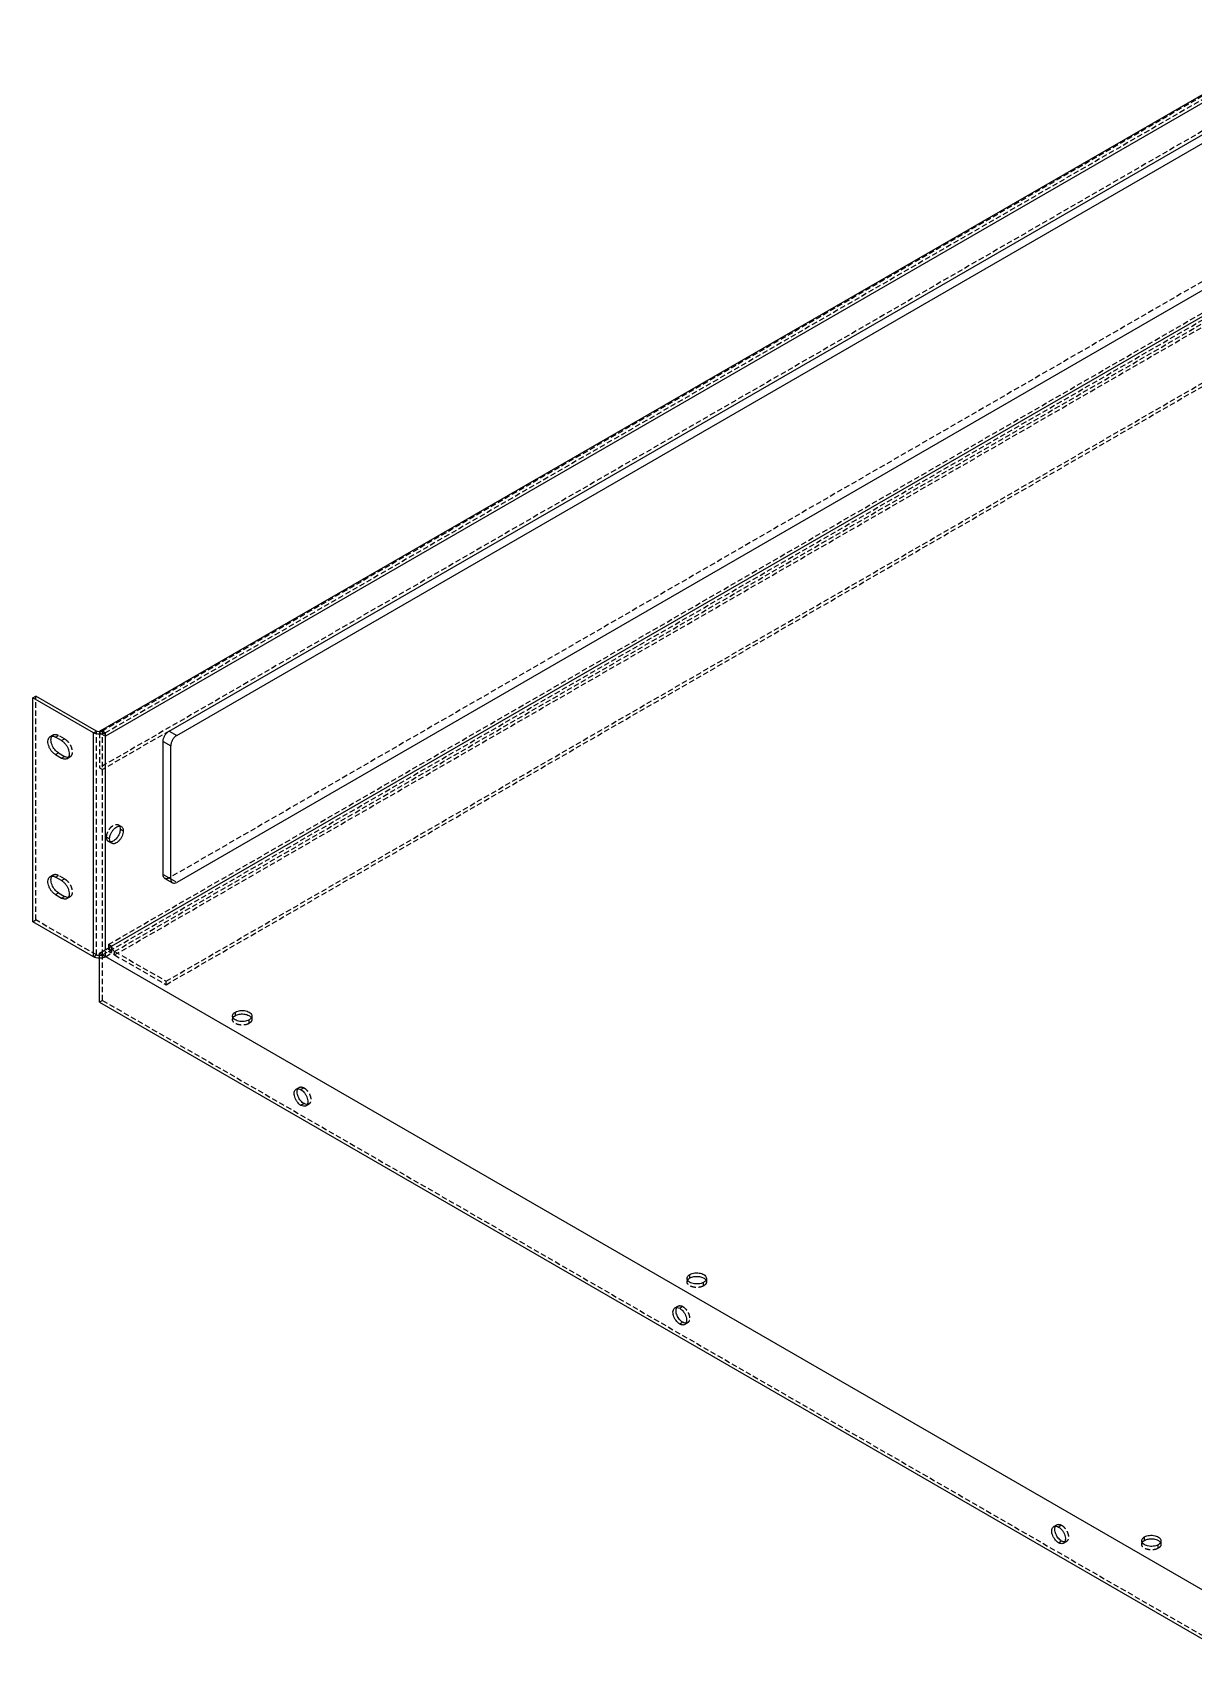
# Model space of a CAD drawing. Header units: millimetres. Extents: x 10653 to 40244, y 19163 to 29561.
# Drawn here: x 22973.7 to 23244.5, y 20248.3 to 20630.8 of the extents above; entities that cross this region are included whole.
import ezdxf

# ---------------------------------------------------------------- set-up
doc = ezdxf.new("R2010")
doc.units = ezdxf.units.MM
doc.linetypes.add('HIDDEN', pattern=[1.905, 1.27, -0.635])
doc.layers.add('02___PRT_ALL_AXES', color=7, linetype='Continuous')
doc.layers.add('DEFAULT_2', color=8, linetype='HIDDEN')

msp = doc.modelspace()

# ---------------------------------------------------------------- linework, layer by layer
at = {"color": 3, "linetype": 'Continuous'}
for p, q in [((23271.626, 20630.84), (22989.492, 20467.95)), ((23271.419, 20628.749), (22990.699, 20466.676)), ((23007.316, 20466.88), (23268.237, 20617.522)), ((23268.237, 20583.229), (23007.316, 20432.587)), ((22992.113, 20417.686), (23271.419, 20578.942)), ((22973.728, 20423.401), (22973.728, 20475.657)), ((22987.871, 20467.492), (22973.728, 20475.657)), ((22987.871, 20415.236), (22987.871, 20467.492)), ((22990.699, 20416.869), (22990.699, 20467.492)), ((23005.902, 20433.403), (23005.902, 20464.43)), ((22987.871, 20415.236), (22973.728, 20423.401))]:
    msp.add_line(p, q, dxfattribs=at)
at = {"color": 7, "linetype": 'Continuous'}
for p, q in [((23005.548, 20467.901), (23266.469, 20618.543)), ((22973.728, 20475.657), (22974.435, 20476.065)), ((22988.578, 20467.901), (22974.435, 20476.065)), ((22987.871, 20467.492), (22988.578, 20467.901)), ((22990.699, 20467.492), (22989.992, 20467.901)), ((23005.548, 20467.901), (23007.316, 20466.88)), ((23004.134, 20434.424), (23004.134, 20465.451)), ((23004.134, 20465.451), (23005.902, 20464.43)), ((23004.134, 20434.424), (23005.902, 20433.403)), ((23004.548, 20433.508), (23006.316, 20432.488)), ((22989.285, 20416.053), (22992.113, 20417.686)), ((22989.285, 20404.622), (22989.285, 20416.053)), ((23260.815, 20259.288), (22989.285, 20416.053)), ((22989.285, 20404.622), (23260.108, 20248.266))]:
    msp.add_line(p, q, dxfattribs=at)
msp.add_arc((22989.292, 20469.374), 1.642, 273.66345, 281.35059, dxfattribs=at)
for points, knots in [([(22989.397, 20467.735), (22989.322, 20467.73), (22989.042, 20467.731), (22988.756, 20467.798), (22988.578, 20467.901)], [0, 0, 0, 0, 0.2660605, 1, 1, 1, 1]), ([(22989.992, 20467.901), (22989.965, 20467.885), (22989.845, 20467.824), (22989.716, 20467.784), (22989.615, 20467.764)], [0, 0, 0, 0, 0.2339903, 1, 1, 1, 1]), ([(23004.134, 20465.451), (23004.134, 20465.683), (23004.221, 20466.172), (23004.524, 20466.859), (23004.967, 20467.465), (23005.347, 20467.785), (23005.548, 20467.901)], [0, 0, 0, 0, 0.2372262, 0.5000016, 0.7627761, 1, 1, 1, 1]), ([(23004.548, 20433.508), (23004.482, 20433.546), (23004.359, 20433.65), (23004.175, 20433.952), (23004.134, 20434.233), (23004.134, 20434.424)], [0, 0, 0, 0, 0.2184396, 0.4523086, 1, 1, 1, 1])]:
    msp.add_open_spline(points, degree=3, knots=knots, dxfattribs=at)
at = {"color": 3, "linetype": 'Continuous'}
for points, knots in [([(22989.492, 20467.95), (22989.473, 20467.939), (22989.399, 20467.886), (22989.348, 20467.804), (22989.324, 20467.739)], [0, 0, 0, 0, 0.2382408, 1, 1, 1, 1]), ([(22989.891, 20467.95), (22989.823, 20467.978), (22989.687, 20468.014), (22989.547, 20467.982), (22989.492, 20467.95)], [0, 0, 0, 0, 0.5383568, 1, 1, 1, 1]), ([(22990.699, 20467.492), (22990.498, 20467.377), (22990.031, 20467.207), (22989.285, 20467.126), (22988.538, 20467.207), (22988.071, 20467.377), (22987.871, 20467.492)], [0, 0, 0, 0, 0.2372244, 0.4999995, 0.7627748, 1, 1, 1, 1]), ([(23007.316, 20466.88), (23007.115, 20466.764), (23006.735, 20466.444), (23006.292, 20465.838), (23005.989, 20465.151), (23005.902, 20464.662), (23005.902, 20464.43)], [0, 0, 0, 0, 0.2372239, 0.4999984, 0.7627738, 1, 1, 1, 1]), ([(23005.902, 20433.403), (23005.902, 20433.212), (23005.942, 20432.931), (23006.126, 20432.63), (23006.25, 20432.526), (23006.316, 20432.488)], [0, 0, 0, 0, 0.5476914, 0.7815604, 1, 1, 1, 1]), ([(23006.316, 20432.488), (23006.382, 20432.45), (23006.534, 20432.395), (23006.887, 20432.386), (23007.151, 20432.491), (23007.316, 20432.587)], [0, 0, 0, 0, 0.218441, 0.4523106, 1, 1, 1, 1]), ([(22989.285, 20414.898), (22989.028, 20414.898), (22988.538, 20414.951), (22988.071, 20415.12), (22987.871, 20415.236)], [0, 0, 0, 0, 0.5255501, 1, 1, 1, 1])]:
    msp.add_open_spline(points, degree=3, knots=knots, dxfattribs=at)
for points in [[(22989.984, 20467.905), (22989.954, 20467.922), (22989.923, 20467.937), (22989.891, 20467.95)], [(22990.092, 20467.834), (22990.058, 20467.86), (22990.021, 20467.884), (22989.984, 20467.905)]]:
    msp.add_open_spline(points, degree=3, dxfattribs=at)
at = {"layer": '02___PRT_ALL_AXES', "color": 8, "linetype": 'HIDDEN'}
for p, q in [((23272.126, 20629.974), (22989.992, 20467.084)), ((22977.782, 20466.595), (22978.489, 20467.004)), ((22979.032, 20466.472), (22979.739, 20466.88)), ((22981.153, 20466.063), (22979.739, 20466.88)), ((22980.446, 20465.655), (22981.153, 20466.063)), ((22981.696, 20461.449), (22982.403, 20461.857)), ((22994.37, 20445.599), (22993.662, 20446.007)), ((22991.654, 20442.732), (22990.946, 20443.14)), ((22992.12, 20441.702), (22991.412, 20442.11)), ((22977.782, 20433.935), (22978.489, 20434.344)), ((22979.032, 20433.812), (22979.739, 20434.22)), ((22981.153, 20433.403), (22979.739, 20434.22)), ((22980.446, 20432.995), (22981.153, 20433.403)), ((22981.696, 20428.789), (22982.403, 20429.197)), ((23020.34, 20401.397), (23020.34, 20400.58)), ((23024.181, 20399.662), (23024.181, 20400.478)), ((23024.84, 20401.397), (23024.84, 20400.58)), ((23035.183, 20384.321), (23035.89, 20384.73)), ((23037.015, 20384.618), (23036.308, 20384.21)), ((23037.433, 20380.424), (23038.14, 20380.832)), ((23126.406, 20340.161), (23126.406, 20339.344)), ((23130.247, 20338.426), (23130.247, 20339.242)), ((23130.906, 20340.161), (23130.906, 20339.344)), ((23123.571, 20333.291), (23124.278, 20333.699)), ((23125.403, 20333.588), (23124.696, 20333.18)), ((23125.821, 20329.394), (23126.528, 20329.802)), ((23211.96, 20282.261), (23212.667, 20282.669)), ((23213.792, 20282.558), (23213.085, 20282.15)), ((23214.21, 20278.364), (23214.917, 20278.772)), ((23232.472, 20278.925), (23232.472, 20278.108)), ((23236.313, 20277.19), (23236.313, 20278.006)), ((23236.972, 20278.925), (23236.972, 20278.108))]:
    msp.add_line(p, q, dxfattribs=at)
at = {"layer": '02___PRT_ALL_AXES', "color": 3, "linetype": 'Continuous'}
for p, q in [((22980.446, 20465.655), (22979.032, 20466.472)), ((22979.032, 20462.389), (22980.446, 20461.573)), ((22980.446, 20432.995), (22979.032, 20433.812)), ((22979.032, 20429.729), (22980.446, 20428.913))]:
    msp.add_line(p, q, dxfattribs=at)
at = {"layer": '02___PRT_ALL_AXES', "color": 7, "linetype": 'Continuous'}
for p, q in [((22979.032, 20462.389), (22979.739, 20462.797)), ((22979.739, 20462.797), (22981.153, 20461.981)), ((22980.446, 20461.573), (22981.153, 20461.981)), ((22994.836, 20444.569), (22994.128, 20444.977)), ((22979.032, 20429.729), (22979.739, 20430.137)), ((22979.739, 20430.137), (22981.153, 20429.321)), ((22980.446, 20428.913), (22981.153, 20429.321)), ((23020.999, 20401.499), (23020.999, 20402.316)), ((23037.015, 20380.944), (23036.308, 20380.536)), ((23127.065, 20340.263), (23127.065, 20341.079)), ((23125.403, 20329.914), (23124.696, 20329.506)), ((23213.792, 20278.884), (23213.085, 20278.475)), ((23233.132, 20279.027), (23233.132, 20279.843))]:
    msp.add_line(p, q, dxfattribs=at)
at = {"layer": '02___PRT_ALL_AXES', "color": 3, "linetype": 'Continuous'}
for points, knots in [([(22979.032, 20462.389), (22978.847, 20462.496), (22978.487, 20462.772), (22978.028, 20463.295), (22977.649, 20463.911), (22977.383, 20464.569), (22977.251, 20465.216), (22977.265, 20465.804), (22977.43, 20466.292), (22977.657, 20466.523), (22977.781, 20466.595)], [0, 0, 0, 0, 0.1288238, 0.2705586, 0.417871, 0.5623729, 0.6961907, 0.8135861, 0.9130637, 1, 1, 1, 1]), ([(22977.781, 20466.595), (22977.864, 20466.643), (22978.053, 20466.712), (22978.368, 20466.72), (22978.704, 20466.639), (22978.922, 20466.535), (22979.032, 20466.472)], [0, 0, 0, 0, 0.2177759, 0.4509439, 0.7102078, 1, 1, 1, 1]), ([(22980.446, 20465.655), (22980.631, 20465.548), (22980.99, 20465.272), (22981.45, 20464.749), (22981.828, 20464.133), (22982.094, 20463.476), (22982.226, 20462.828), (22982.212, 20462.24), (22982.048, 20461.753), (22981.821, 20461.521), (22981.696, 20461.449)], [0, 0, 0, 0, 0.1288238, 0.2705586, 0.417871, 0.5623729, 0.6961907, 0.8135861, 0.9130637, 1, 1, 1, 1]), ([(22981.696, 20461.449), (22981.614, 20461.401), (22981.424, 20461.332), (22981.109, 20461.325), (22980.774, 20461.405), (22980.556, 20461.509), (22980.446, 20461.573)], [0, 0, 0, 0, 0.2177759, 0.4509439, 0.7102078, 1, 1, 1, 1]), ([(22991.654, 20442.732), (22991.654, 20443.134), (22991.819, 20443.757), (22992.217, 20444.494), (22992.611, 20444.998), (22993.056, 20445.392), (22993.52, 20445.645), (22993.975, 20445.737), (22994.257, 20445.664), (22994.369, 20445.599)], [0, 0, 0, 0, 0.269567, 0.4170803, 0.5617789, 0.6957786, 0.8133334, 0.9129459, 1, 1, 1, 1]), ([(22994.369, 20445.599), (22994.444, 20445.556), (22994.583, 20445.44), (22994.79, 20445.101), (22994.836, 20444.784), (22994.836, 20444.569)], [0, 0, 0, 0, 0.218438, 0.4523161, 1, 1, 1, 1]), ([(22992.12, 20441.702), (22992.045, 20441.745), (22991.906, 20441.861), (22991.699, 20442.201), (22991.654, 20442.517), (22991.654, 20442.732)], [0, 0, 0, 0, 0.218438, 0.4523161, 1, 1, 1, 1]), ([(22994.836, 20444.569), (22994.836, 20444.167), (22994.67, 20443.544), (22994.272, 20442.807), (22993.878, 20442.303), (22993.433, 20441.909), (22992.969, 20441.656), (22992.515, 20441.565), (22992.232, 20441.637), (22992.12, 20441.702)], [0, 0, 0, 0, 0.269567, 0.4170803, 0.5617789, 0.6957786, 0.8133334, 0.9129459, 1, 1, 1, 1]), ([(22979.032, 20429.729), (22978.847, 20429.836), (22978.487, 20430.112), (22978.028, 20430.635), (22977.649, 20431.251), (22977.383, 20431.909), (22977.251, 20432.556), (22977.265, 20433.144), (22977.43, 20433.632), (22977.657, 20433.863), (22977.781, 20433.935)], [0, 0, 0, 0, 0.1288238, 0.2705586, 0.417871, 0.5623729, 0.6961907, 0.8135861, 0.9130637, 1, 1, 1, 1]), ([(22977.781, 20433.935), (22977.864, 20433.983), (22978.053, 20434.052), (22978.368, 20434.06), (22978.704, 20433.979), (22978.922, 20433.875), (22979.032, 20433.812)], [0, 0, 0, 0, 0.2177759, 0.4509439, 0.7102078, 1, 1, 1, 1]), ([(22980.446, 20432.995), (22980.631, 20432.888), (22980.99, 20432.612), (22981.45, 20432.089), (22981.828, 20431.473), (22982.094, 20430.816), (22982.226, 20430.168), (22982.212, 20429.58), (22982.048, 20429.092), (22981.821, 20428.861), (22981.696, 20428.789)], [0, 0, 0, 0, 0.1288238, 0.2705586, 0.417871, 0.5623729, 0.6961907, 0.8135861, 0.9130637, 1, 1, 1, 1]), ([(22981.696, 20428.789), (22981.614, 20428.741), (22981.424, 20428.672), (22981.109, 20428.664), (22980.774, 20428.745), (22980.556, 20428.849), (22980.446, 20428.913)], [0, 0, 0, 0, 0.2177759, 0.4509439, 0.7102078, 1, 1, 1, 1]), ([(23020.455, 20400.991), (23020.463, 20401.006), (23020.501, 20401.068), (23020.546, 20401.126), (23020.582, 20401.167)], [0, 0, 0, 0, 0.2427585, 1, 1, 1, 1]), ([(23020.582, 20401.167), (23020.609, 20401.198), (23020.733, 20401.326), (23020.88, 20401.431), (23020.999, 20401.499)], [0, 0, 0, 0, 0.2338337, 1, 1, 1, 1]), ([(23020.999, 20401.499), (23021.273, 20401.658), (23021.922, 20401.868), (23022.932, 20401.909), (23023.876, 20401.701), (23024.416, 20401.373), (23024.597, 20401.167)], [0, 0, 0, 0, 0.2488514, 0.5234159, 0.7846297, 1, 1, 1, 1]), ([(23024.597, 20401.167), (23024.61, 20401.153), (23024.656, 20401.097), (23024.698, 20401.037), (23024.725, 20400.991)], [0, 0, 0, 0, 0.2578325, 1, 1, 1, 1]), ([(23037.015, 20380.944), (23036.718, 20381.115), (23036.178, 20381.617), (23035.712, 20382.401), (23035.485, 20383.095), (23035.391, 20383.711), (23035.452, 20384.179), (23035.588, 20384.418)], [0, 0, 0, 0, 0.2550378, 0.5351523, 0.6705216, 0.7953358, 1, 1, 1, 1]), ([(23037.737, 20380.727), (23037.679, 20380.727), (23037.426, 20380.746), (23037.184, 20380.846), (23037.015, 20380.944)], [0, 0, 0, 0, 0.2265789, 1, 1, 1, 1]), ([(23126.521, 20339.754), (23126.53, 20339.77), (23126.568, 20339.832), (23126.612, 20339.889), (23126.648, 20339.931)], [0, 0, 0, 0, 0.2427585, 1, 1, 1, 1]), ([(23126.648, 20339.931), (23126.676, 20339.962), (23126.8, 20340.09), (23126.947, 20340.195), (23127.065, 20340.263)], [0, 0, 0, 0, 0.2338337, 1, 1, 1, 1]), ([(23127.065, 20340.263), (23127.34, 20340.422), (23127.989, 20340.632), (23128.998, 20340.672), (23129.943, 20340.465), (23130.483, 20340.137), (23130.664, 20339.931)], [0, 0, 0, 0, 0.2488514, 0.5234159, 0.7846297, 1, 1, 1, 1]), ([(23130.664, 20339.931), (23130.676, 20339.917), (23130.723, 20339.861), (23130.764, 20339.801), (23130.791, 20339.754)], [0, 0, 0, 0, 0.2578325, 1, 1, 1, 1]), ([(23125.403, 20329.914), (23125.107, 20330.085), (23124.567, 20330.587), (23124.101, 20331.371), (23123.873, 20332.065), (23123.78, 20332.681), (23123.841, 20333.149), (23123.977, 20333.388)], [0, 0, 0, 0, 0.2550378, 0.5351523, 0.6705216, 0.7953358, 1, 1, 1, 1]), ([(23126.125, 20329.697), (23126.068, 20329.696), (23125.815, 20329.716), (23125.573, 20329.816), (23125.403, 20329.914)], [0, 0, 0, 0, 0.2265789, 1, 1, 1, 1]), ([(23213.792, 20278.884), (23213.495, 20279.055), (23212.956, 20279.557), (23212.489, 20280.341), (23212.262, 20281.035), (23212.169, 20281.651), (23212.23, 20282.119), (23212.366, 20282.358)], [0, 0, 0, 0, 0.2550378, 0.5351523, 0.6705216, 0.7953358, 1, 1, 1, 1]), ([(23214.514, 20278.667), (23214.457, 20278.666), (23214.203, 20278.686), (23213.962, 20278.786), (23213.792, 20278.884)], [0, 0, 0, 0, 0.2265789, 1, 1, 1, 1]), ([(23232.588, 20278.518), (23232.596, 20278.534), (23232.634, 20278.595), (23232.679, 20278.653), (23232.715, 20278.695)], [0, 0, 0, 0, 0.2427585, 1, 1, 1, 1]), ([(23232.715, 20278.695), (23232.742, 20278.726), (23232.866, 20278.854), (23233.013, 20278.959), (23233.132, 20279.027)], [0, 0, 0, 0, 0.2338337, 1, 1, 1, 1]), ([(23233.132, 20279.027), (23233.406, 20279.185), (23234.055, 20279.396), (23235.065, 20279.436), (23236.009, 20279.229), (23236.549, 20278.901), (23236.73, 20278.695)], [0, 0, 0, 0, 0.2488514, 0.5234159, 0.7846297, 1, 1, 1, 1]), ([(23236.73, 20278.695), (23236.743, 20278.681), (23236.789, 20278.625), (23236.831, 20278.565), (23236.857, 20278.518)], [0, 0, 0, 0, 0.2578325, 1, 1, 1, 1])]:
    msp.add_open_spline(points, degree=3, knots=knots, dxfattribs=at)
at = {"layer": '02___PRT_ALL_AXES', "color": 7, "linetype": 'Continuous'}
for points, knots in [([(22979.739, 20462.797), (22979.403, 20462.991), (22978.795, 20463.561), (22978.274, 20464.45), (22978.027, 20465.234), (22977.934, 20465.923), (22978.018, 20466.446), (22978.182, 20466.704)], [0, 0, 0, 0, 0.2566555, 0.5381705, 0.6735961, 0.7978512, 1, 1, 1, 1]), ([(22982.003, 20461.742), (22981.936, 20461.738), (22981.638, 20461.75), (22981.352, 20461.866), (22981.153, 20461.981)], [0, 0, 0, 0, 0.2253355, 1, 1, 1, 1]), ([(22994.128, 20444.977), (22994.128, 20444.633), (22993.962, 20443.913), (22993.515, 20443.115), (22993.025, 20442.571), (22992.536, 20442.183), (22992.098, 20442.004), (22991.823, 20442.005)], [0, 0, 0, 0, 0.2553426, 0.5357237, 0.671105, 0.795815, 1, 1, 1, 1]), ([(22993.961, 20445.701), (22993.989, 20445.652), (22994.095, 20445.426), (22994.128, 20445.17), (22994.128, 20444.977)], [0, 0, 0, 0, 0.2268786, 1, 1, 1, 1]), ([(22979.739, 20430.137), (22979.403, 20430.331), (22978.795, 20430.901), (22978.274, 20431.79), (22978.027, 20432.574), (22977.934, 20433.263), (22978.018, 20433.786), (22978.182, 20434.044)], [0, 0, 0, 0, 0.2566555, 0.5381705, 0.6735961, 0.7978512, 1, 1, 1, 1]), ([(22982.003, 20429.082), (22981.936, 20429.078), (22981.638, 20429.09), (22981.352, 20429.206), (22981.153, 20429.321)], [0, 0, 0, 0, 0.2253355, 1, 1, 1, 1]), ([(23020.999, 20402.316), (23021.347, 20402.516), (23021.969, 20402.685), (23022.806, 20402.708), (23023.439, 20402.619), (23024.003, 20402.431), (23024.455, 20402.156), (23024.761, 20401.808), (23024.84, 20401.527), (23024.84, 20401.397)], [0, 0, 0, 0, 0.2695732, 0.4170898, 0.5617908, 0.6957888, 0.8133419, 0.9129478, 1, 1, 1, 1]), ([(23020.34, 20401.397), (23020.34, 20401.483), (23020.371, 20401.661), (23020.561, 20402.01), (23020.813, 20402.208), (23020.999, 20402.316)], [0, 0, 0, 0, 0.2184351, 0.4523244, 1, 1, 1, 1]), ([(23024.181, 20400.478), (23023.833, 20400.277), (23023.211, 20400.109), (23022.373, 20400.086), (23021.74, 20400.175), (23021.176, 20400.363), (23020.724, 20400.638), (23020.418, 20400.986), (23020.34, 20401.267), (23020.34, 20401.397)], [0, 0, 0, 0, 0.2695732, 0.4170898, 0.5617908, 0.6957888, 0.8133419, 0.9129478, 1, 1, 1, 1]), ([(23024.84, 20401.397), (23024.84, 20401.311), (23024.808, 20401.133), (23024.618, 20400.784), (23024.367, 20400.586), (23024.181, 20400.478)], [0, 0, 0, 0, 0.2184351, 0.4523244, 1, 1, 1, 1]), ([(23036.308, 20380.536), (23035.959, 20380.737), (23035.503, 20381.191), (23035.063, 20381.905), (23034.824, 20382.498), (23034.705, 20383.08), (23034.718, 20383.609), (23034.866, 20384.048), (23035.07, 20384.257), (23035.183, 20384.321)], [0, 0, 0, 0, 0.2695766, 0.4170945, 0.5617952, 0.6957932, 0.8133426, 0.9129475, 1, 1, 1, 1]), ([(23035.183, 20384.321), (23035.257, 20384.364), (23035.427, 20384.426), (23035.825, 20384.436), (23036.121, 20384.317), (23036.308, 20384.21)], [0, 0, 0, 0, 0.2184359, 0.452332, 1, 1, 1, 1]), ([(23036.308, 20384.21), (23036.656, 20384.009), (23037.112, 20383.554), (23037.552, 20382.841), (23037.791, 20382.248), (23037.91, 20381.665), (23037.897, 20381.136), (23037.749, 20380.697), (23037.545, 20380.489), (23037.432, 20380.424)], [0, 0, 0, 0, 0.2695766, 0.4170945, 0.5617952, 0.6957932, 0.8133426, 0.9129475, 1, 1, 1, 1]), ([(23037.432, 20380.424), (23037.358, 20380.381), (23037.188, 20380.319), (23036.79, 20380.31), (23036.494, 20380.428), (23036.308, 20380.536)], [0, 0, 0, 0, 0.2184359, 0.452332, 1, 1, 1, 1]), ([(23127.065, 20341.079), (23127.413, 20341.28), (23128.035, 20341.449), (23128.873, 20341.472), (23129.506, 20341.383), (23130.07, 20341.195), (23130.522, 20340.92), (23130.828, 20340.571), (23130.906, 20340.291), (23130.906, 20340.161)], [0, 0, 0, 0, 0.2695732, 0.4170898, 0.5617908, 0.6957888, 0.8133419, 0.9129478, 1, 1, 1, 1]), ([(23126.406, 20340.161), (23126.406, 20340.247), (23126.438, 20340.425), (23126.628, 20340.774), (23126.879, 20340.972), (23127.065, 20341.079)], [0, 0, 0, 0, 0.2184351, 0.4523244, 1, 1, 1, 1]), ([(23130.247, 20339.242), (23129.899, 20339.041), (23129.277, 20338.873), (23128.439, 20338.85), (23127.806, 20338.938), (23127.242, 20339.127), (23126.79, 20339.402), (23126.484, 20339.75), (23126.406, 20340.031), (23126.406, 20340.161)], [0, 0, 0, 0, 0.2695732, 0.4170898, 0.5617908, 0.6957888, 0.8133419, 0.9129478, 1, 1, 1, 1]), ([(23130.906, 20340.161), (23130.906, 20340.075), (23130.874, 20339.896), (23130.684, 20339.548), (23130.433, 20339.35), (23130.247, 20339.242)], [0, 0, 0, 0, 0.2184351, 0.4523244, 1, 1, 1, 1]), ([(23124.696, 20329.506), (23124.348, 20329.706), (23123.891, 20330.161), (23123.452, 20330.875), (23123.213, 20331.467), (23123.094, 20332.05), (23123.106, 20332.579), (23123.255, 20333.018), (23123.459, 20333.226), (23123.571, 20333.291)], [0, 0, 0, 0, 0.2695766, 0.4170945, 0.5617952, 0.6957932, 0.8133426, 0.9129475, 1, 1, 1, 1]), ([(23123.571, 20333.291), (23123.646, 20333.334), (23123.816, 20333.396), (23124.213, 20333.406), (23124.51, 20333.287), (23124.696, 20333.18)], [0, 0, 0, 0, 0.2184359, 0.452332, 1, 1, 1, 1]), ([(23124.696, 20333.18), (23125.044, 20332.979), (23125.501, 20332.524), (23125.94, 20331.811), (23126.18, 20331.218), (23126.299, 20330.635), (23126.286, 20330.106), (23126.138, 20329.667), (23125.934, 20329.459), (23125.821, 20329.394)], [0, 0, 0, 0, 0.2695766, 0.4170945, 0.5617952, 0.6957932, 0.8133426, 0.9129475, 1, 1, 1, 1]), ([(23125.821, 20329.394), (23125.747, 20329.351), (23125.576, 20329.289), (23125.179, 20329.279), (23124.882, 20329.398), (23124.696, 20329.506)], [0, 0, 0, 0, 0.2184359, 0.452332, 1, 1, 1, 1]), ([(23213.085, 20278.475), (23212.737, 20278.676), (23212.28, 20279.131), (23211.841, 20279.845), (23211.601, 20280.437), (23211.483, 20281.02), (23211.495, 20281.549), (23211.644, 20281.988), (23211.848, 20282.196), (23211.96, 20282.261)], [0, 0, 0, 0, 0.2695766, 0.4170945, 0.5617952, 0.6957932, 0.8133426, 0.9129475, 1, 1, 1, 1]), ([(23211.96, 20282.261), (23212.034, 20282.304), (23212.205, 20282.366), (23212.602, 20282.376), (23212.899, 20282.257), (23213.085, 20282.15)], [0, 0, 0, 0, 0.2184359, 0.452332, 1, 1, 1, 1]), ([(23213.085, 20282.15), (23213.433, 20281.949), (23213.89, 20281.494), (23214.329, 20280.78), (23214.569, 20280.188), (23214.687, 20279.605), (23214.675, 20279.076), (23214.526, 20278.637), (23214.322, 20278.429), (23214.21, 20278.364)], [0, 0, 0, 0, 0.2695766, 0.4170945, 0.5617952, 0.6957932, 0.8133426, 0.9129475, 1, 1, 1, 1]), ([(23214.21, 20278.364), (23214.136, 20278.321), (23213.965, 20278.259), (23213.568, 20278.249), (23213.271, 20278.368), (23213.085, 20278.475)], [0, 0, 0, 0, 0.2184359, 0.452332, 1, 1, 1, 1]), ([(23232.472, 20278.925), (23232.472, 20279.01), (23232.504, 20279.189), (23232.694, 20279.538), (23232.945, 20279.736), (23233.132, 20279.843)], [0, 0, 0, 0, 0.2184351, 0.4523244, 1, 1, 1, 1]), ([(23236.313, 20278.006), (23235.965, 20277.805), (23235.343, 20277.637), (23234.506, 20277.613), (23233.873, 20277.702), (23233.309, 20277.891), (23232.857, 20278.166), (23232.551, 20278.514), (23232.472, 20278.795), (23232.472, 20278.925)], [0, 0, 0, 0, 0.2695732, 0.4170898, 0.5617908, 0.6957888, 0.8133419, 0.9129478, 1, 1, 1, 1]), ([(23233.132, 20279.843), (23233.48, 20280.044), (23234.102, 20280.213), (23234.939, 20280.236), (23235.572, 20280.147), (23236.136, 20279.959), (23236.588, 20279.683), (23236.894, 20279.335), (23236.972, 20279.055), (23236.972, 20278.925)], [0, 0, 0, 0, 0.2695732, 0.4170898, 0.5617908, 0.6957888, 0.8133419, 0.9129478, 1, 1, 1, 1]), ([(23236.972, 20278.925), (23236.972, 20278.839), (23236.941, 20278.66), (23236.751, 20278.311), (23236.5, 20278.114), (23236.313, 20278.006)], [0, 0, 0, 0, 0.2184351, 0.4523244, 1, 1, 1, 1])]:
    msp.add_open_spline(points, degree=3, knots=knots, dxfattribs=at)
at = {"layer": '02___PRT_ALL_AXES', "color": 8, "linetype": 'HIDDEN'}
for points, knots in [([(22978.182, 20466.704), (22978.202, 20466.736), (22978.285, 20466.853), (22978.396, 20466.95), (22978.489, 20467.004)], [0, 0, 0, 0, 0.2595148, 1, 1, 1, 1]), ([(22978.489, 20467.004), (22978.571, 20467.051), (22978.761, 20467.12), (22979.075, 20467.128), (22979.411, 20467.047), (22979.629, 20466.943), (22979.739, 20466.88)], [0, 0, 0, 0, 0.2177759, 0.4509439, 0.7102078, 1, 1, 1, 1]), ([(22981.153, 20466.063), (22981.338, 20465.957), (22981.697, 20465.68), (22982.157, 20465.157), (22982.535, 20464.542), (22982.801, 20463.884), (22982.933, 20463.236), (22982.919, 20462.649), (22982.755, 20462.161), (22982.528, 20461.929), (22982.403, 20461.857)], [0, 0, 0, 0, 0.1288238, 0.2705586, 0.417871, 0.5623729, 0.6961907, 0.8135861, 0.9130637, 1, 1, 1, 1]), ([(22982.403, 20461.857), (22982.374, 20461.84), (22982.249, 20461.778), (22982.108, 20461.748), (22982.003, 20461.742)], [0, 0, 0, 0, 0.2449246, 1, 1, 1, 1]), ([(22990.946, 20443.14), (22990.946, 20443.542), (22991.112, 20444.165), (22991.51, 20444.902), (22991.904, 20445.406), (22992.349, 20445.8), (22992.813, 20446.054), (22993.267, 20446.145), (22993.55, 20446.072), (22993.662, 20446.007)], [0, 0, 0, 0, 0.269567, 0.4170803, 0.5617789, 0.6957786, 0.8133334, 0.9129459, 1, 1, 1, 1]), ([(22993.662, 20446.007), (22993.692, 20445.99), (22993.812, 20445.91), (22993.906, 20445.795), (22993.961, 20445.701)], [0, 0, 0, 0, 0.2435513, 1, 1, 1, 1]), ([(22991.413, 20442.11), (22991.338, 20442.153), (22991.199, 20442.27), (22990.992, 20442.609), (22990.946, 20442.925), (22990.946, 20443.14)], [0, 0, 0, 0, 0.218438, 0.4523161, 1, 1, 1, 1]), ([(22991.823, 20442.005), (22991.786, 20442.005), (22991.644, 20442.013), (22991.504, 20442.058), (22991.413, 20442.11)], [0, 0, 0, 0, 0.2612343, 1, 1, 1, 1]), ([(22978.182, 20434.044), (22978.202, 20434.075), (22978.285, 20434.193), (22978.396, 20434.29), (22978.489, 20434.344)], [0, 0, 0, 0, 0.2595148, 1, 1, 1, 1]), ([(22978.489, 20434.344), (22978.571, 20434.391), (22978.761, 20434.46), (22979.075, 20434.468), (22979.411, 20434.387), (22979.629, 20434.283), (22979.739, 20434.22)], [0, 0, 0, 0, 0.2177759, 0.4509439, 0.7102078, 1, 1, 1, 1]), ([(22981.153, 20433.403), (22981.338, 20433.296), (22981.697, 20433.02), (22982.157, 20432.497), (22982.535, 20431.882), (22982.801, 20431.224), (22982.933, 20430.576), (22982.919, 20429.989), (22982.755, 20429.501), (22982.528, 20429.269), (22982.403, 20429.197)], [0, 0, 0, 0, 0.1288238, 0.2705586, 0.417871, 0.5623729, 0.6961907, 0.8135861, 0.9130637, 1, 1, 1, 1]), ([(22982.403, 20429.197), (22982.374, 20429.18), (22982.249, 20429.118), (22982.108, 20429.087), (22982.003, 20429.082)], [0, 0, 0, 0, 0.2449246, 1, 1, 1, 1]), ([(23020.34, 20400.58), (23020.34, 20400.615), (23020.349, 20400.758), (23020.401, 20400.897), (23020.455, 20400.991)], [0, 0, 0, 0, 0.243583, 1, 1, 1, 1]), ([(23024.181, 20399.662), (23023.833, 20399.461), (23023.211, 20399.293), (23022.373, 20399.269), (23021.74, 20399.358), (23021.176, 20399.546), (23020.724, 20399.822), (23020.418, 20400.17), (23020.34, 20400.451), (23020.34, 20400.58)], [0, 0, 0, 0, 0.2695732, 0.4170898, 0.5617908, 0.6957888, 0.8133419, 0.9129478, 1, 1, 1, 1]), ([(23024.84, 20400.58), (23024.84, 20400.495), (23024.808, 20400.316), (23024.618, 20399.967), (23024.367, 20399.769), (23024.181, 20399.662)], [0, 0, 0, 0, 0.2184351, 0.4523244, 1, 1, 1, 1]), ([(23024.725, 20400.991), (23024.743, 20400.958), (23024.808, 20400.831), (23024.84, 20400.686), (23024.84, 20400.58)], [0, 0, 0, 0, 0.2613174, 1, 1, 1, 1]), ([(23035.588, 20384.418), (23035.607, 20384.452), (23035.686, 20384.574), (23035.797, 20384.676), (23035.89, 20384.73)], [0, 0, 0, 0, 0.2616472, 1, 1, 1, 1]), ([(23035.89, 20384.73), (23035.964, 20384.772), (23036.135, 20384.834), (23036.532, 20384.844), (23036.829, 20384.726), (23037.015, 20384.618)], [0, 0, 0, 0, 0.2184359, 0.452332, 1, 1, 1, 1]), ([(23037.015, 20384.618), (23037.363, 20384.417), (23037.82, 20383.963), (23038.259, 20383.249), (23038.498, 20382.656), (23038.617, 20382.074), (23038.604, 20381.545), (23038.456, 20381.105), (23038.252, 20380.897), (23038.14, 20380.832)], [0, 0, 0, 0, 0.2695766, 0.4170945, 0.5617952, 0.6957932, 0.8133426, 0.9129475, 1, 1, 1, 1]), ([(23038.14, 20380.832), (23038.11, 20380.815), (23037.984, 20380.754), (23037.842, 20380.728), (23037.737, 20380.727)], [0, 0, 0, 0, 0.2438313, 1, 1, 1, 1]), ([(23126.406, 20339.344), (23126.406, 20339.379), (23126.416, 20339.522), (23126.467, 20339.661), (23126.521, 20339.754)], [0, 0, 0, 0, 0.243583, 1, 1, 1, 1]), ([(23130.247, 20338.426), (23129.899, 20338.225), (23129.277, 20338.056), (23128.439, 20338.033), (23127.806, 20338.122), (23127.242, 20338.31), (23126.79, 20338.586), (23126.484, 20338.934), (23126.406, 20339.215), (23126.406, 20339.344)], [0, 0, 0, 0, 0.2695732, 0.4170898, 0.5617908, 0.6957888, 0.8133419, 0.9129478, 1, 1, 1, 1]), ([(23130.906, 20339.344), (23130.906, 20339.259), (23130.874, 20339.08), (23130.684, 20338.731), (23130.433, 20338.533), (23130.247, 20338.426)], [0, 0, 0, 0, 0.2184351, 0.4523244, 1, 1, 1, 1]), ([(23130.791, 20339.754), (23130.81, 20339.722), (23130.874, 20339.595), (23130.906, 20339.45), (23130.906, 20339.344)], [0, 0, 0, 0, 0.2613174, 1, 1, 1, 1]), ([(23123.977, 20333.388), (23123.996, 20333.421), (23124.075, 20333.544), (23124.186, 20333.646), (23124.278, 20333.7)], [0, 0, 0, 0, 0.2616472, 1, 1, 1, 1]), ([(23124.278, 20333.7), (23124.353, 20333.742), (23124.523, 20333.804), (23124.92, 20333.814), (23125.217, 20333.695), (23125.403, 20333.588)], [0, 0, 0, 0, 0.2184359, 0.452332, 1, 1, 1, 1]), ([(23125.403, 20333.588), (23125.751, 20333.387), (23126.208, 20332.933), (23126.647, 20332.219), (23126.887, 20331.626), (23127.006, 20331.043), (23126.993, 20330.515), (23126.845, 20330.075), (23126.641, 20329.867), (23126.528, 20329.802)], [0, 0, 0, 0, 0.2695766, 0.4170945, 0.5617952, 0.6957932, 0.8133426, 0.9129475, 1, 1, 1, 1]), ([(23126.528, 20329.802), (23126.499, 20329.785), (23126.373, 20329.724), (23126.231, 20329.698), (23126.125, 20329.697)], [0, 0, 0, 0, 0.2438313, 1, 1, 1, 1]), ([(23212.366, 20282.358), (23212.385, 20282.391), (23212.463, 20282.514), (23212.574, 20282.616), (23212.667, 20282.669)], [0, 0, 0, 0, 0.2616472, 1, 1, 1, 1]), ([(23212.667, 20282.669), (23212.741, 20282.712), (23212.912, 20282.774), (23213.309, 20282.784), (23213.606, 20282.665), (23213.792, 20282.558)], [0, 0, 0, 0, 0.2184359, 0.452332, 1, 1, 1, 1]), ([(23213.792, 20282.558), (23214.14, 20282.357), (23214.597, 20281.903), (23215.036, 20281.189), (23215.276, 20280.596), (23215.394, 20280.013), (23215.382, 20279.484), (23215.233, 20279.045), (23215.029, 20278.837), (23214.917, 20278.772)], [0, 0, 0, 0, 0.2695766, 0.4170945, 0.5617952, 0.6957932, 0.8133426, 0.9129475, 1, 1, 1, 1]), ([(23214.917, 20278.772), (23214.887, 20278.755), (23214.762, 20278.693), (23214.62, 20278.668), (23214.514, 20278.667)], [0, 0, 0, 0, 0.2438313, 1, 1, 1, 1]), ([(23232.472, 20278.108), (23232.472, 20278.143), (23232.482, 20278.286), (23232.534, 20278.425), (23232.588, 20278.518)], [0, 0, 0, 0, 0.243583, 1, 1, 1, 1]), ([(23236.313, 20277.19), (23235.965, 20276.989), (23235.343, 20276.82), (23234.506, 20276.797), (23233.873, 20276.886), (23233.309, 20277.074), (23232.857, 20277.35), (23232.551, 20277.698), (23232.472, 20277.978), (23232.472, 20278.108)], [0, 0, 0, 0, 0.2695732, 0.4170898, 0.5617908, 0.6957888, 0.8133419, 0.9129478, 1, 1, 1, 1]), ([(23236.972, 20278.108), (23236.972, 20278.023), (23236.941, 20277.844), (23236.751, 20277.495), (23236.5, 20277.297), (23236.313, 20277.19)], [0, 0, 0, 0, 0.2184351, 0.4523244, 1, 1, 1, 1]), ([(23236.857, 20278.518), (23236.876, 20278.486), (23236.941, 20278.358), (23236.972, 20278.214), (23236.972, 20278.108)], [0, 0, 0, 0, 0.2613174, 1, 1, 1, 1])]:
    msp.add_open_spline(points, degree=3, knots=knots, dxfattribs=at)
at = {"layer": 'DEFAULT_2', "color": 8, "linetype": 'HIDDEN'}
for p, q in [((23271.419, 20630.382), (22989.285, 20467.492)), ((23271.419, 20622.217), (22989.285, 20459.327)), ((23266.469, 20584.25), (23005.548, 20433.607)), ((22991.406, 20418.094), (23270.712, 20579.35)), ((22989.992, 20415.645), (23272.126, 20578.534)), ((22992.82, 20416.461), (23272.126, 20577.717)), ((22992.82, 20415.645), (23272.126, 20576.901)), ((23004.841, 20409.521), (23284.147, 20570.777)), ((23004.841, 20408.704), (23284.147, 20569.961)), ((22974.435, 20423.809), (22974.435, 20476.065)), ((22988.578, 20415.645), (22988.578, 20467.901)), ((22989.992, 20415.645), (22989.992, 20467.901)), ((23005.548, 20467.901), (22989.992, 20458.919)), ((22989.285, 20467.492), (22989.285, 20459.327)), ((22989.285, 20467.492), (22990.699, 20466.676)), ((22989.285, 20459.327), (22989.992, 20458.919)), ((23005.902, 20433.403), (23007.316, 20432.587)), ((22973.728, 20423.401), (22974.435, 20423.809)), ((22988.578, 20415.645), (22974.435, 20423.809)), ((22991.406, 20418.094), (22991.406, 20416.461)), ((22992.113, 20417.686), (22991.406, 20418.094)), ((22987.871, 20415.236), (22988.578, 20415.645)), ((22989.992, 20405.03), (22989.992, 20415.645)), ((22990.699, 20415.236), (22990.699, 20416.869)), ((22990.699, 20415.236), (22992.113, 20416.053)), ((22992.113, 20416.053), (22991.406, 20416.461)), ((22992.113, 20417.686), (22992.113, 20416.053)), ((22992.744, 20415.691), (22992.782, 20416.484)), ((22992.82, 20415.645), (22992.82, 20416.461)), ((22992.82, 20416.461), (23004.841, 20409.521)), ((22992.82, 20415.645), (23004.841, 20408.704)), ((23004.841, 20408.704), (23004.841, 20409.521)), ((22989.992, 20405.03), (22989.285, 20404.622)), ((22989.992, 20405.03), (23260.815, 20248.674))]:
    msp.add_line(p, q, dxfattribs=at)
for centre, radius, start, end in [((22988.999, 20466.512), 1.723, 30.32429, 32.3609), ((22993.802, 20417.344), 1.963, 237.35962, 239.98308), ((22993.311, 20417.311), 0.981, 237.35962, 239.98308)]:
    msp.add_arc(centre, radius, start, end, dxfattribs=at)
for points, knots in [([(22989.324, 20467.739), (22989.318, 20467.721), (22989.293, 20467.641), (22989.285, 20467.556), (22989.285, 20467.492)], [0, 0, 0, 0, 0.2330385, 1, 1, 1, 1]), ([(22990.455, 20467.434), (22990.43, 20467.474), (22990.327, 20467.622), (22990.199, 20467.755), (22990.092, 20467.834)], [0, 0, 0, 0, 0.2616337, 1, 1, 1, 1]), ([(22990.699, 20466.676), (22990.699, 20466.733), (22990.677, 20466.98), (22990.583, 20467.217), (22990.487, 20467.382)], [0, 0, 0, 0, 0.2290133, 1, 1, 1, 1]), ([(23005.548, 20433.607), (23005.383, 20433.512), (23005.119, 20433.406), (23004.766, 20433.415), (23004.614, 20433.47), (23004.548, 20433.508)], [0, 0, 0, 0, 0.5476894, 0.781559, 1, 1, 1, 1]), ([(22991.406, 20418.094), (22991.406, 20418.035), (22991.418, 20417.783), (22991.473, 20417.534), (22991.531, 20417.351)], [0, 0, 0, 0, 0.2346039, 1, 1, 1, 1]), ([(22989.992, 20415.645), (22989.782, 20415.523), (22989.285, 20415.427), (22988.788, 20415.523), (22988.578, 20415.645)], [0, 0, 0, 0, 0.4999995, 1, 1, 1, 1]), ([(22990.699, 20415.236), (22990.498, 20415.12), (22990.031, 20414.951), (22989.542, 20414.898), (22989.285, 20414.898)], [0, 0, 0, 0, 0.4744493, 1, 1, 1, 1]), ([(22991.531, 20417.351), (22991.64, 20417.009), (22991.964, 20416.382), (22992.461, 20415.872), (22992.744, 20415.691)], [0, 0, 0, 0, 0.5167912, 1, 1, 1, 1]), ([(22992.113, 20417.686), (22992.113, 20417.452), (22992.269, 20416.987), (22992.582, 20416.612), (22992.782, 20416.484)], [0, 0, 0, 0, 0.4965783, 1, 1, 1, 1])]:
    msp.add_open_spline(points, degree=3, knots=knots, dxfattribs=at)

doc.saveas('drawing.dxf')
